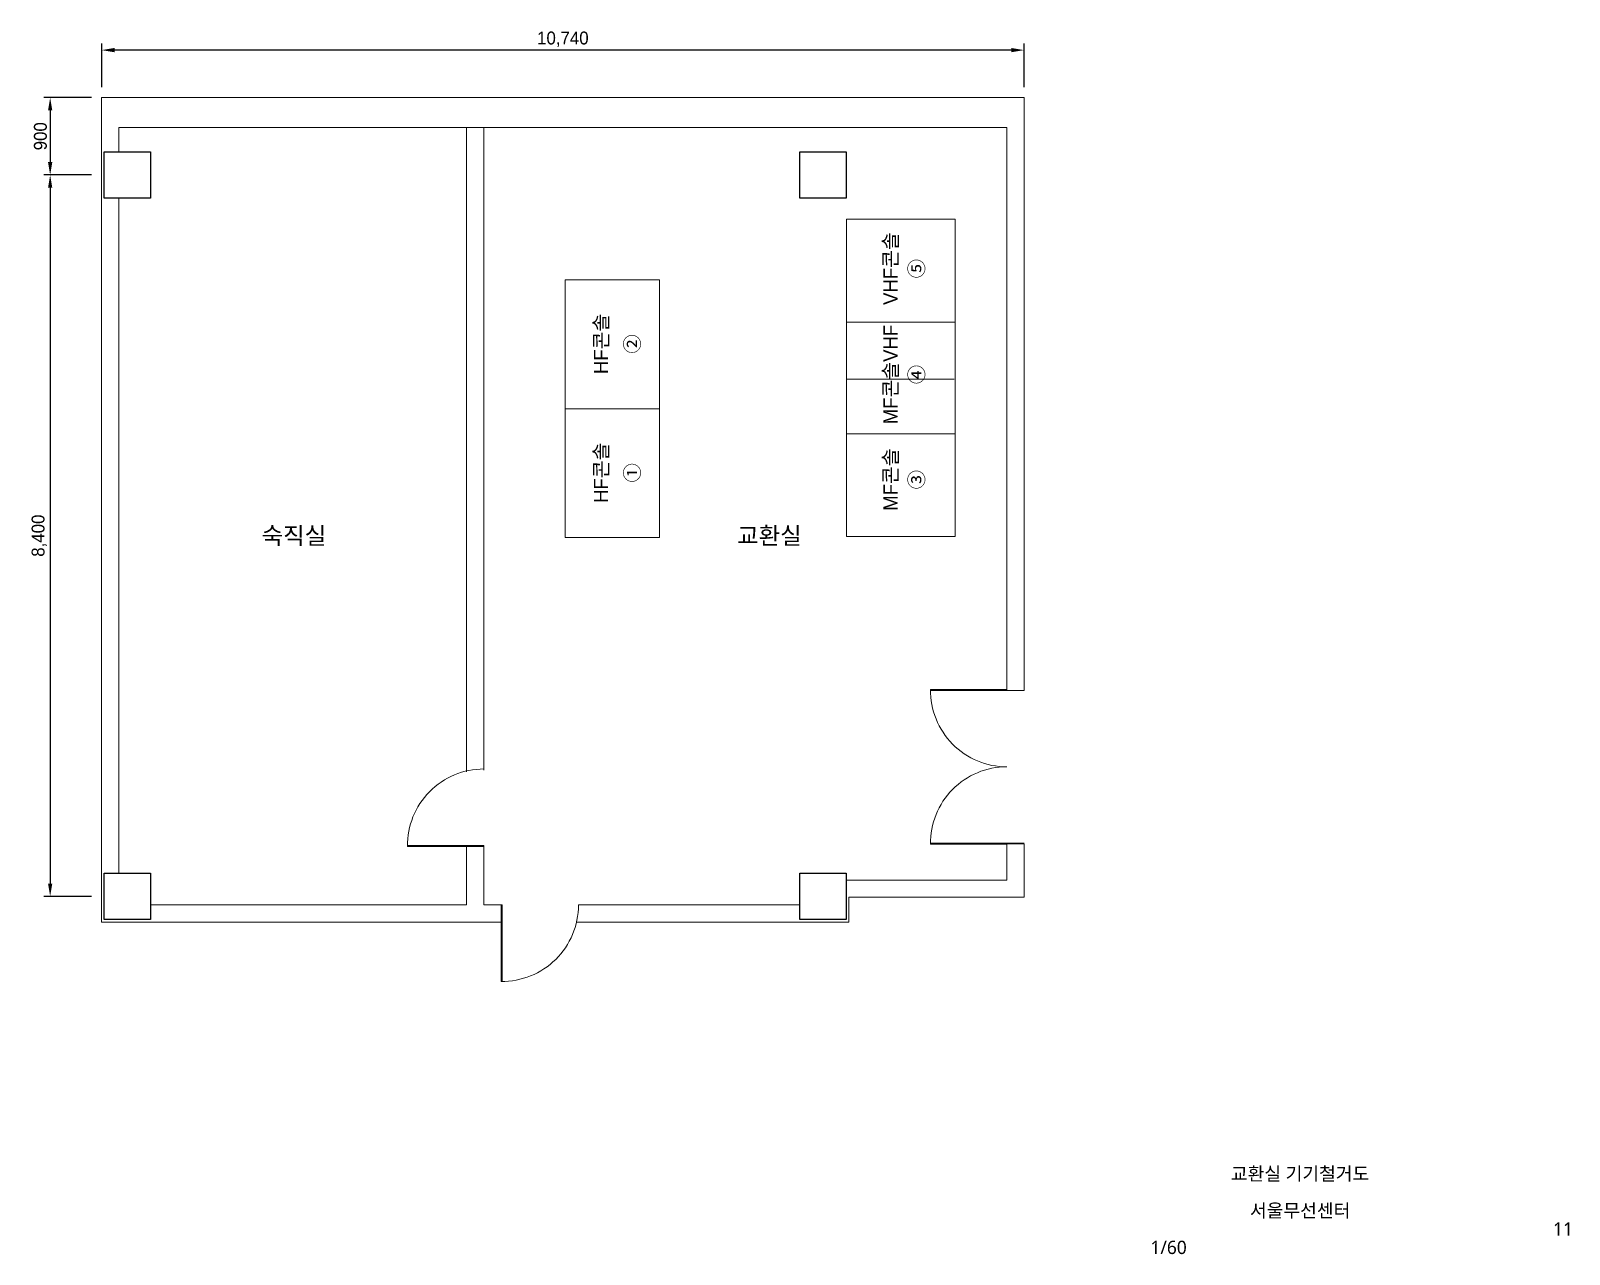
# Model space of a CAD drawing. Extents: x 1120732 to 1138646, y 408023 to 422266.
import ezdxf
from ezdxf.enums import TextEntityAlignment as Align

# ---------------------------------------------------------------- set-up
doc = ezdxf.new("R2010")
doc.units = 0
doc.header["$LTSCALE"] = 150
doc.header["$MEASUREMENT"] = 0
doc.header["$PDMODE"] = 35
doc.layers.get('0').update_dxf_attribs({"linetype": 'CONTINUOUS'})
doc.layers.get('Defpoints').update_dxf_attribs({"linetype": 'CONTINUOUS'})
doc.layers.add('arch', color=9, linetype='CONTINUOUS', lineweight=20)
doc.styles.add('$2$STYLE1', font='malgun.ttf')
doc.styles.get("Standard").update_dxf_attribs({"font": ''})
doc.styles.add('STYLE1', font='malgun.ttf')
doc.styles.add('돋움', font='')
doc.styles.get('Standard').set_extended_font_data('BatangChe')
doc.styles.get('돋움').set_extended_font_data('Dotum')
doc.dimstyles.new('ISO-60', dxfattribs={"dimscale": 60, "dimtxt": 2.5, "dimasz": 2.5, "dimexe": 1.25, "dimexo": 2, "dimtad": 1, "dimtoh": 1, "dimdec": 0, "dimlunit": 6, "dimtxsty": 'Standard', "dimcen": 2.5, "dimclrd": 1, "dimclre": 1, "dimclrt": 7, "dimadec": 0, "dimazin": 0, "dimtfac": 1, "dimtdec": 0, "dimtofl": 0, "dimtmove": 2, "dimatfit": 3, "dimfxl": 1, "dimarcsym": 0})

# ---------------------------------------------------------------- blocks, each defined once
blk = doc.blocks.new('door')
at = {"layer": 'arch', "color": 8, "lineweight": 5}
for p, q in [((1079814, 402863), (1079814, 403753)), ((1079826, 402863), (1079826, 403753))]:
    blk.add_line(p, q, dxfattribs=at)
blk.add_lwpolyline([(1079826, 402863), (1079814, 402863)], dxfattribs=at)
at = {"layer": 'arch', "color": 8, "lineweight": 5, "extrusion": (0, 0, -1)}
blk.add_ellipse((1079814, 402863), major_axis=(-629, 629), ratio=1, start_param=5.497738, end_param=7.081894, dxfattribs=at)
blk = doc.blocks.new('*D3')
at = {"layer": 'arch', "color": 1, "linetype": 'Continuous', "lineweight": -2}
for p, q in [((1121558, 421608), (1121558, 422116)), ((1132298, 421608), (1132298, 422116)), ((1132148, 422041), (1121708, 422041))]:
    blk.add_line(p, q, dxfattribs=at)
at = {"layer": 'arch', "color": 1, "linetype": 'Continuous'}
for points in [[(1121708, 422066), (1121708, 422016), (1121558, 422041)], [(1132148, 422066), (1132148, 422016), (1132298, 422041)]]:
    blk.add_solid(points, dxfattribs=at)
at = {"layer": 'Defpoints', "color": 0, "linetype": 'Continuous'}
for p in [(1121558, 422041), (1121558, 421488), (1132298, 421488)]:
    blk.add_point(p, dxfattribs=at)
at = {"layer": 'arch', "color": 7, "linetype": 'Continuous', "insert": (1126928, 422168), "char_height": 150, "attachment_point": 5, "style": '돋움'}
blk.add_mtext('10,740', dxfattribs=at)
blk = doc.blocks.new('*D4')
at = {"layer": 'arch', "color": 1, "linetype": 'Continuous', "lineweight": -2}
for p, q in [((1121438, 421488), (1120883, 421488)), ((1120958, 421338), (1120958, 420738)), ((1121438, 420588), (1120883, 420588))]:
    blk.add_line(p, q, dxfattribs=at)
at = {"layer": 'arch', "color": 1, "linetype": 'Continuous'}
for points in [[(1120933, 421338), (1120983, 421338), (1120958, 421488)], [(1120933, 420738), (1120983, 420738), (1120958, 420588)]]:
    blk.add_solid(points, dxfattribs=at)
at = {"layer": 'Defpoints', "color": 0, "linetype": 'Continuous'}
for p in [(1121558, 421488), (1120958, 420588), (1121558, 420588)]:
    blk.add_point(p, dxfattribs=at)
at = {"layer": 'arch', "color": 7, "linetype": 'Continuous', "insert": (1120845, 421038), "char_height": 150, "attachment_point": 5, "rotation": 90, "style": '돋움'}
blk.add_mtext('900', dxfattribs=at)
blk = doc.blocks.new('*D5')
at = {"layer": 'arch', "color": 1, "linetype": 'Continuous', "lineweight": -2}
for p, q in [((1121438, 420588), (1120883, 420588)), ((1120958, 420438), (1120958, 412338)), ((1121438, 412188), (1120883, 412188))]:
    blk.add_line(p, q, dxfattribs=at)
at = {"layer": 'arch', "color": 1, "linetype": 'Continuous'}
for points in [[(1120933, 420438), (1120983, 420438), (1120958, 420588)], [(1120933, 412338), (1120983, 412338), (1120958, 412188)]]:
    blk.add_solid(points, dxfattribs=at)
at = {"layer": 'Defpoints', "color": 0, "linetype": 'Continuous'}
for p in [(1121558, 420588), (1120958, 412188), (1121558, 412188)]:
    blk.add_point(p, dxfattribs=at)
at = {"layer": 'arch', "color": 7, "linetype": 'Continuous', "insert": (1120831, 416388), "char_height": 150, "attachment_point": 5, "rotation": 90, "style": '돋움'}
blk.add_mtext('8,400', dxfattribs=at)

msp = doc.modelspace()

# ---------------------------------------------------------------- linework, layer by layer
at = {"layer": 'arch', "color": 8, "linetype": 'Continuous'}
msp.add_line((1130237.4, 418211.7), (1131484.3, 418211.7), dxfattribs=at)
at = {"layer": 'arch', "color": 8, "linetype": 'Continuous', "lineweight": 9}
for points in [[(1132098.8, 414586.2), (1132297.7, 414586.2), (1132297.7, 421488.4), (1121557.7, 421488.4), (1121557.7, 411888.4), (1126207.7, 411888.4)], [(1132098.8, 414586.2), (1132097.8, 421138.4), (1121757.7, 421138.4), (1121757.7, 420858.4)], [(1125807.7, 413637), (1125807.7, 421138.4)], [(1126007.7, 421138.4), (1126007.7, 413659.7)], [(1121757.7, 420318.4), (1121757.7, 412458.4)], [(1132098.8, 414586.2), (1132297.9, 414586.2)], [(1126007.7, 413671.8), (1126007.7, 413730.5)], [(1125807.7, 412770.5), (1125807.7, 412088.4), (1122127.7, 412088.4)], [(1126219.8, 412088.4), (1126007.7, 412088.4), (1126007.7, 412782.6)], [(1130227.7, 412378.4), (1132097.7, 412378.4), (1132097.7, 412795.7)], [(1130257.7, 412178.4), (1132297.9, 412178.4), (1132297.9, 412801.7), (1132097.7, 412801.7)], [(1132297.7, 412807.7), (1132097.7, 412807.8)], [(1127086.3, 411888.4), (1130257.7, 411888.4), (1130257.7, 412178.4)], [(1127109.1, 412088.4), (1129687.7, 412088.4)]]:
    msp.add_lwpolyline(points, dxfattribs=at)
at = {"layer": 'arch', "color": 8, "linetype": 'Continuous', "lineweight": 25}
for points in [[(1121587.7, 420858.4), (1122127.7, 420858.4), (1122127.7, 420318.4), (1121587.7, 420318.4)], [(1129687.7, 420858.4), (1130227.7, 420858.4), (1130227.7, 420318.4), (1129687.7, 420318.4)], [(1121587.7, 412458.4), (1122127.7, 412458.4), (1122127.7, 411918.4), (1121587.7, 411918.4)], [(1129687.7, 412458.4), (1130227.7, 412458.4), (1130227.7, 411918.4), (1129687.7, 411918.4)]]:
    msp.add_lwpolyline(points, close=True, dxfattribs=at)
at = {"layer": 'arch', "color": 8, "linetype": 'Continuous'}
for points in [[(1130231.2, 420073.5), (1131496.1, 420073.5), (1131496.1, 418875.3), (1130231.2, 418875.3)], [(1126953.5, 419366.6), (1128053.5, 419366.6), (1128053.5, 417866.6), (1126953.5, 417866.6)], [(1130231.2, 418875.3), (1131496.1, 418875.3), (1131496.1, 417575.3), (1130231.2, 417575.3)], [(1126953.5, 417866.6), (1128053.5, 417866.6), (1128053.5, 416366.6), (1126953.5, 416366.6)], [(1130231.2, 417575.3), (1131496.1, 417575.3), (1131496.1, 416377.2), (1130231.2, 416377.2)]]:
    msp.add_lwpolyline(points, close=True, dxfattribs=at)

# ---------------------------------------------------------------- block references
at = {"layer": 'arch', "color": 8, "linetype": 'Continuous', "lineweight": 5}
for p, rotation in [((1534319.5, -665467.3), 89.9659160600307), ((2206033.9, 814951.6), 180)]:
    msp.add_blockref('door', p, dxfattribs=dict(at, rotation=rotation))
at = {"layer": 'arch', "color": 8, "linetype": 'Continuous', "lineweight": 5, "xscale": -1}
for p, rotation in [((1528870.9, 1492596.6), 90), ((1535603.2, 1492382), 89.96591606003071)]:
    msp.add_blockref('door', p, dxfattribs=dict(at, rotation=rotation))

# ---------------------------------------------------------------- texts
at = {"color": 7, "lineweight": 30, "style": '돋움'}
for s, p in [('VHF콘솔', (1130742.2, 419497)), ('⑤', (1131046.8, 419497)), ('HF콘솔', (1127371.2, 418620.2)), ('MF콘솔VHF', (1130742.2, 418264.3)), ('②', (1127736.1, 418620.2)), ('④', (1131046.8, 418264.3)), ('HF콘솔', (1127371.2, 417120.2)), ('MF콘솔', (1130742.2, 417040.7)), ('①', (1127736.1, 417120.2)), ('③', (1131046.8, 417040.7))]:
    msp.add_text(s, height=165, rotation=90, dxfattribs=at).set_placement(p, align=Align.MIDDLE_CENTER)
for s, p in [('숙직실', (1123796.3, 416388.4)), ('교환실', (1129333.3, 416388.4))]:
    msp.add_text(s, height=200, dxfattribs=at).set_placement(p, align=Align.MIDDLE_CENTER)
at = {"color": 7, "lineweight": 0, "style": '$2$STYLE1'}
for s, p in [('교환실 기기철거도', (1135512.1, 408959.8, 69.4)), ('서울무선센터', (1135512.1, 408531.1, 69.4)), ('1/60', (1133981.2, 408102.4, 69.4))]:
    msp.add_text(s, height=155.23, dxfattribs=at).set_placement(p, align=Align.MIDDLE_CENTER)
at = {"linetype": 'Continuous', "style": 'STYLE1'}
msp.add_text('11', height=155.23, dxfattribs=at).set_placement((1138574.1, 408316.8), align=Align.MIDDLE_CENTER)

# ---------------------------------------------------------------- dimensions: what is measured, and where the dimension line sits
at = {"layer": 'arch', "color": 2, "linetype": 'Continuous'}
for p1, p2, distance, picture, middle in [((1132297.7, 421488.4), (1121557.7, 421488.4), -552.2, '*D3', (1126927.7, 422167.7)), ((1121557.7, 421488.4), (1121557.7, 420588.4), -600, '*D4', (1120845.1, 421038.4)), ((1121557.7, 420588.4), (1121557.7, 412188.4), -600, '*D5', (1120830.7, 416388.4))]:
    dim = msp.add_aligned_dim(p1=p1, p2=p2, distance=distance, dimstyle='ISO-60', override={"dimtxsty": '돋움', "dimfxl": 2, "dimtfillclr": 7}, dxfattribs=at)
    dim.commit()
    dim.dimension.update_dxf_attribs({"geometry": picture, "text_midpoint": middle})

doc.saveas('drawing.dxf')
